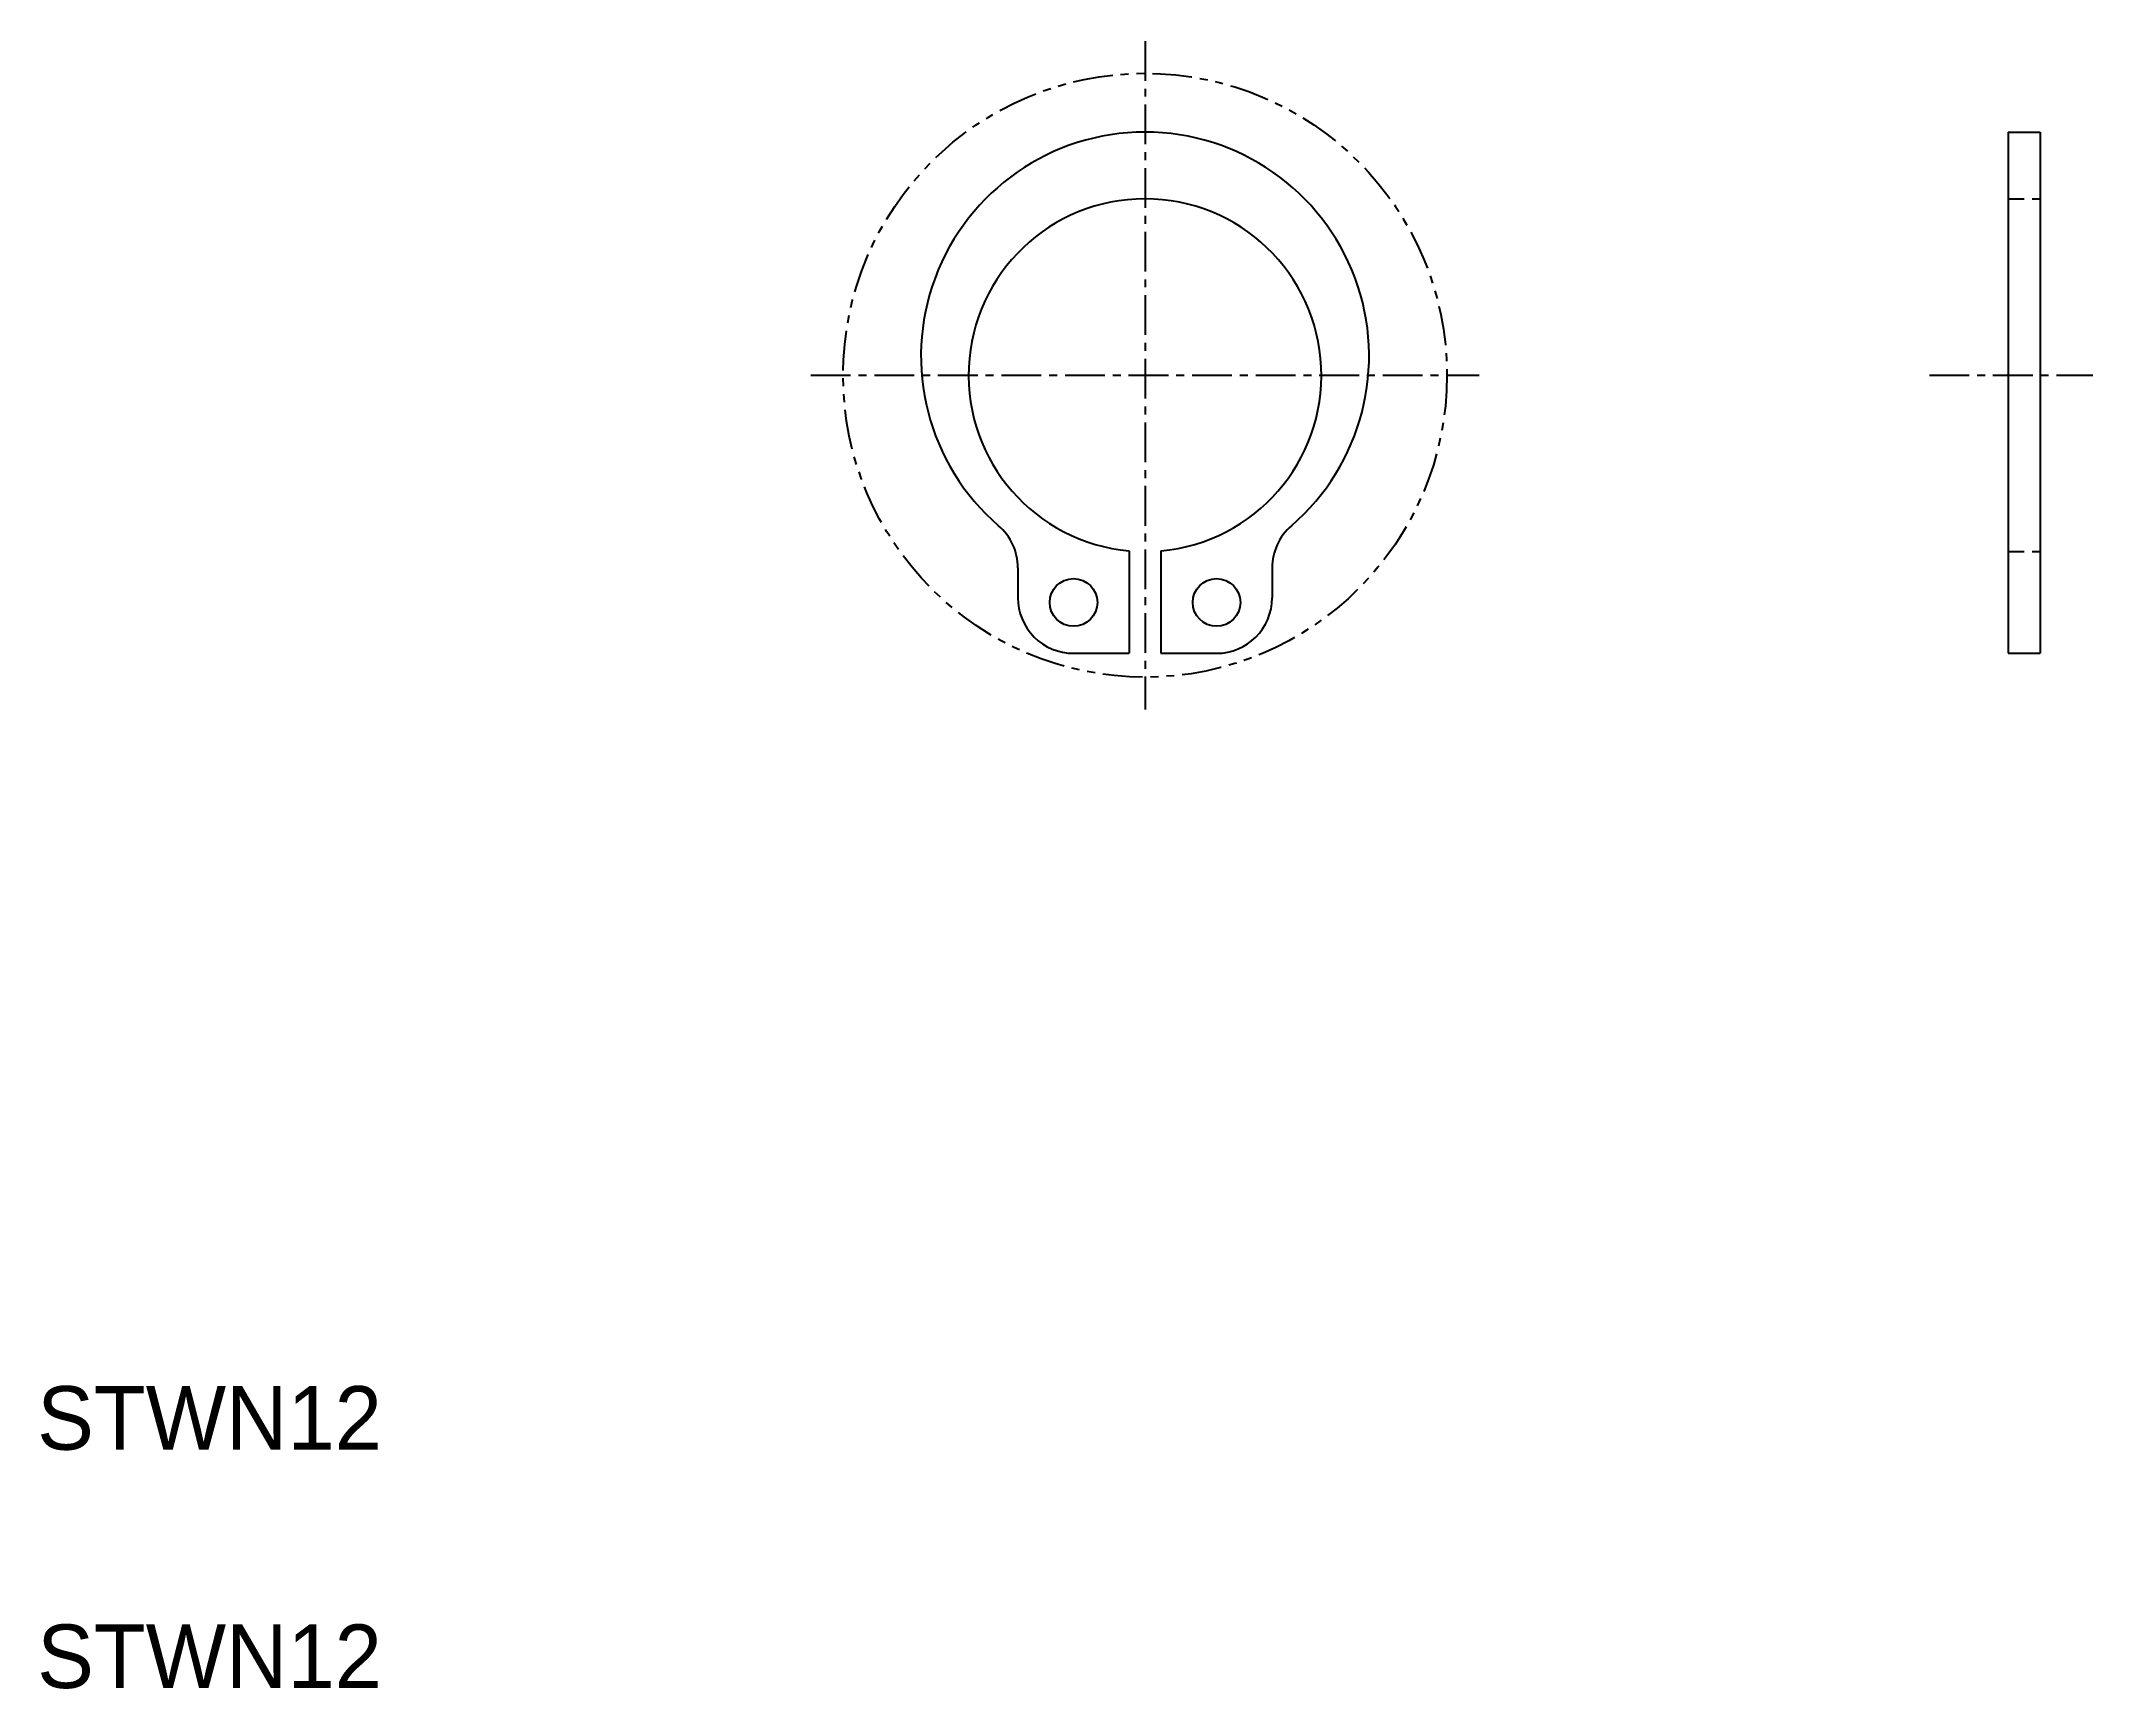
# Model space of a CAD drawing. Extents: x 78.6 to 143.2, y 72.4 to 124.3.
import ezdxf

# ---------------------------------------------------------------- set-up
doc = ezdxf.new("R2010")
doc.units = 0
for name, pattern in [('CENTER', [2, 1.25, -0.25, 0.25, -0.25]), ('DASHED', [0.75, 0.5, -0.25]), ('PHANTOM', [2.5, 1.25, -0.25, 0.25, -0.25, 0.25, -0.25])]:
    doc.linetypes.add(name, pattern=pattern)
doc.layers.get('0').update_dxf_attribs({"linetype": 'CONTINUOUS'})
doc.layers.add('CENTER', color=1, linetype='CENTER')

msp = doc.modelspace()

# ---------------------------------------------------------------- linework, layer by layer
at = {"color": 7, "linetype": 'CONTINUOUS'}
for p, q in [((140.548, 121.399), (140.548, 104.999)), ((140.548, 121.399), (141.548, 121.399)), ((141.548, 121.399), (141.548, 104.999)), ((112.883, 108.221), (112.883, 104.999)), ((113.883, 108.221), (113.883, 104.999)), ((109.383, 107.687), (109.383, 106.749)), ((112.883, 107.416), (112.883, 107.416)), ((117.383, 107.687), (117.383, 106.749)), ((112.883, 106.61), (112.883, 106.61)), ((111.133, 104.999), (112.883, 104.999)), ((113.883, 104.999), (115.633, 104.999)), ((140.548, 104.999), (141.548, 104.999))]:
    msp.add_line(p, q, dxfattribs=at)
at = {"color": 3, "linetype": 'DASHED'}
for p, q in [((140.548, 119.299), (141.548, 119.299)), ((140.548, 108.199), (141.548, 108.199))]:
    msp.add_line(p, q, dxfattribs=at)
at = {"color": 3, "linetype": 'PHANTOM'}
msp.add_circle((113.383, 113.749), 9.5, dxfattribs=at)
at = {"color": 7, "linetype": 'CONTINUOUS'}
for centre in [(111.133, 106.599), (115.633, 106.599)]:
    msp.add_circle(centre, 0.75, dxfattribs=at)
for centre, radius, start, end in [((113.383, 114.349), 7.05, 310.79913, 229.20088), ((113.383, 113.749), 5.55, 275.16879, 264.83121), ((107.633, 107.687), 1.75, 0, 49.20087), ((119.133, 107.687), 1.75, 130.79913, 180.00001), ((111.133, 106.749), 1.75, 179.99999, 270), ((115.633, 106.749), 1.75, 270, 0)]:
    msp.add_arc(centre, radius, start, end, dxfattribs=at)
at = {"layer": 'CENTER', "color": 1, "linetype": 'CENTER'}
for p, q in [((113.383, 124.265), (113.383, 103.233)), ((102.867, 113.749), (123.899, 113.749)), ((138.064, 113.749), (143.211, 113.749))]:
    msp.add_line(p, q, dxfattribs=at)

# ---------------------------------------------------------------- texts
at = {"color": 7, "linetype": 'CONTINUOUS'}
for p in [(78.523, 79.94), (78.523, 72.44)]:
    msp.add_text('STWN12', height=2, dxfattribs=at).set_placement(p)

doc.saveas('drawing.dxf')
